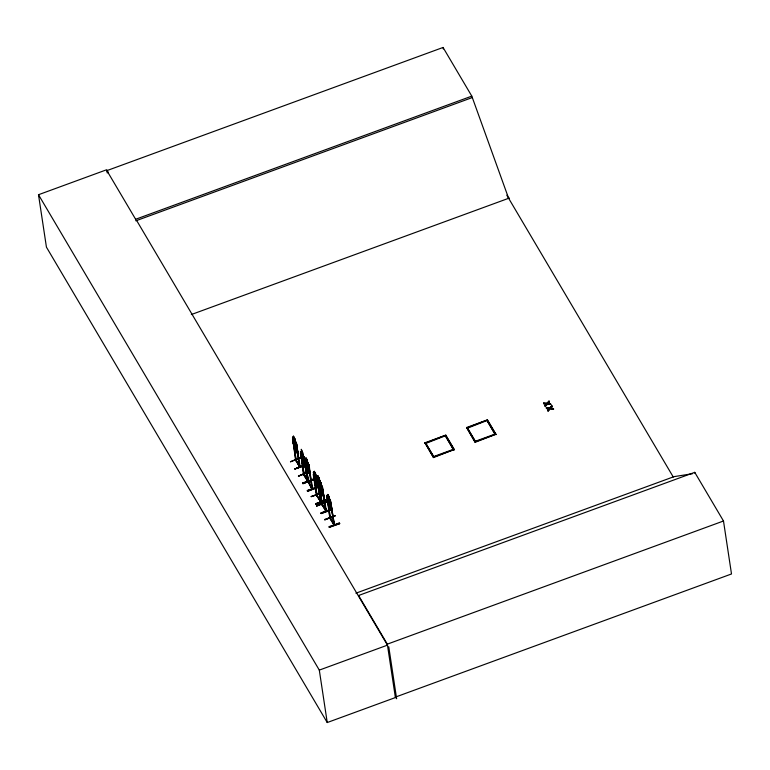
<?xml version="1.0" encoding="UTF-8"?>
<svg xmlns="http://www.w3.org/2000/svg" width="770" height="770" viewBox="0 0 770 770"><rect width="100%" height="100%" fill="white"/><g stroke="black" fill="none" stroke-linecap="round" stroke-linejoin="round"><path stroke-width="1.16" d="M297.778 451.162L297.672 453.135L297.663 451.201M310.166 474.869L310.204 473.078L310.166 474.869L306.922 469.469L306.085 466.11L306.903 469.498L310.329 474.965L309.29 466.158L307.682 462.972L308.616 464.628M310.32 473.04L310.214 475.013L306.97 469.45L310.281 474.82M332.082 509.24L331.976 511.213L331.966 509.278M323.862 497.247L322.428 486.919L326.384 511.28L326.008 510.5M320.118 489.595L323.9 497.391L324.016 495.408M303.438 474.455L300.724 453.309L304.323 475.003C303.245 475.061 303.236 472.116 303.852 474.368M307.913 481.125L308.395 481.914M311.783 487.554C312.408 487.42 311.686 488.844 312.245 487.468M316.547 495.081L317.221 495.822L313.611 474.137L316.855 495.957L316.326 495.274L321.023 502.069C317.279 495.158 315.864 494.484 316.72 494.35M321.889 504.186C323.554 503.984 320.58 502.964 321.725 504.263M322.101 504.976L322.428 504.052M325.835 509.798C325.691 509.586 325.527 511.29 326.249 510.404M295.526 460.181C294.554 458.14 297.547 459.969 295.574 460.162L292.773 438.958L296.373 460.653L295.545 459.988M330.619 517.854C328.521 516.391 332.053 519.519 329.849 518.066M333.891 523.764L334.45 525.101L330.85 503.416L334.084 525.236L330.349 501.183C329.926 499.374 326.817 490.192 328.107 496.987L327.183 495.418M333.968 524.476L330.234 518.316L334.373 524.303L333.66 524.514M290.463 461.692L300.704 457.592M324.776 519.769L335.191 515.958M302.966 483.618L313.361 479.729L302.966 483.589M308.808 472.212L298.404 476.053L308.77 471.894M316.663 505.967L327.029 502.117M312.533 488.065L312.697 488.902L308.626 464.579L309.319 466.206L307.634 462.991L307.403 460.354L305.902 458.044L306.575 465.263L308.914 470.691L308.587 464.984L306.373 458.987L307.317 461.269L306.498 459.844M331.071 505.996L330.696 506.881L328.386 501.443L327.837 494.369M308.914 470.691L309.309 469.796M322.996 492.174L322.601 493.07L321.292 490.875L319.54 482.829L320.118 483.137M303.524 474.512L304.256 474.195L303.832 473.463M304.285 474.926L303.823 475.003M307.355 480.769L304.189 459.806L304.939 460.316L304.189 459.806M312.659 488.729L312.649 488.825C309.53 487.487 308.433 478.853 308.01 482.078L304.901 460.989L305.651 461.5L304.901 460.989M308.712 481.712L308.51 482.684L308.192 481.808M308.414 482.597L305.036 459.18L308.5 464.204M311.879 488.353L308.731 467.342L309.473 467.862L308.731 467.342M295.565 460.094L299.732 467.082L299.655 465.484M296.219 459.815L295.892 459.103M299.232 465.773L300.146 467.024L296.623 444.329M299.328 466.476L296.181 445.464L296.922 445.984L296.181 445.464M329.772 517.469L330.522 517.892M329.887 518.239L333.988 525.159M330.109 518.018L334.411 524.938M543.524 403.057L546.613 404.173L543.909 404.038L543.524 403.057L546.941 403.249L549.02 401.045L549.434 402.056L547.778 403.788L549.366 401.622M547.701 402.951L549.02 401.045M545.333 406.445L547.326 403.827L550.858 404.462L547.393 404.269L545.333 406.445L544.929 405.434L546.556 403.73M546.276 407.715L549.366 408.822L546.662 408.697L546.276 407.715L549.684 407.908L551.772 405.694L552.177 406.704L550.521 408.437L552.119 406.271M546.334 408.148L549.751 408.341L551.772 405.694M548.076 411.093L550.069 408.485L553.601 409.12L550.136 408.918L548.076 411.093L547.672 410.083L549.299 408.389M544.987 405.867L546.613 404.173M547.74 410.525L549.366 408.822M296.373 460.653L296.007 459.873M303.919 475.061L301.108 453.954M305.979 458.015L307.403 460.354L305.979 458.015L306.316 460.807L305.449 459.074M306.903 469.498L310.329 474.965L307.086 469.411M308.799 471.904L298.471 476.207M314.208 471.336L317.673 479.479L313.688 472.395L314.661 474.079C312.947 468.073 316.518 474.358 316.123 476.216M313.804 472.356L313.323 472.482L313.833 472.472M307.23 480.153C297.846 466.659 310.753 481.25 307.346 480.865M302.735 482.963L303.014 483.753L302.716 482.915L313.13 479.142M314.487 479.364C314.218 483.252 323.641 495.813 315.267 482.752M317.076 480.624L317.827 481.135L317.076 480.624L320.686 502.31L317.442 480.49M321.591 503.696L322.197 505.062L318.78 481.539L319.877 488.536M322.428 486.967L319.03 481.5L320.002 483.185C318.703 476.38 321.841 485.552 322.274 487.362L326.028 511.415L322.784 489.595L325.98 511.338L321.706 504.456L318.953 483.242L322.563 504.928M321.08 482.742L321.581 487.266M318.597 483.368L319.348 483.887M311.773 487.699L308.423 482.136L312.216 488.267M317.673 486.688L307.249 490.461L307.557 491.298L317.914 487.343L307.548 491.241M321.465 485.321L322.312 487.015M318.607 486.438L317.519 478.074L318.087 478.391C316.817 471.577 319.906 480.817 320.204 482.617M319.829 488.469L320.589 491.886L323.9 497.391M321.754 493.166L311.128 496.631L321.687 492.733M311.138 496.612L321.706 493.002M320.118 500.972L316.778 495.408L320.705 501.511L320.647 500.731L320.041 500.866L320.57 501.549M315.604 503.734L326.018 499.923L315.633 503.821L315.902 504.571L326.278 500.654L315.883 504.485L315.633 503.821M315.671 504.177L325.989 499.874M316.711 506.131L327.009 501.819L316.614 505.678M322.476 504.379L326.047 510.616L325.893 509.74M325.46 510.077L322.187 504.148M320.975 512.897L331.36 509.028L321.013 513.282L331.639 509.817L321.234 513.619M321.042 513.272L331.408 509.355L321.061 513.321M395.328 697.129L731.5 573.968L723.492 521.001L694.742 472.337L358.579 595.499L387.32 644.153L395.395 697.562L327.24 722.539L46.431 247.141L38.5 194.723L106.664 169.747L108.464 172.798M107.251 173L106.886 170.622L443.058 47.461L471.798 96.125L508.633 198.304M472.029 97.655L135.867 220.807L135.635 219.277L471.798 96.125M191.326 314.555L509.422 198.015M293.861 438.708L293.466 436.128L293.803 438.91L292.879 437.341M296.017 460.787L292.494 437.302L296.19 442.712M294.746 438.525L293.351 436.167M293.158 439.612L292.417 439.092M296.084 442.702L296.777 444.338L293.822 437.11L294.785 439.381M294.515 447.562C290.348 433.876 296.835 456.523 297.788 453.087M297.711 451.297L296.739 444.29M302.831 452.818C297.692 440.584 306.835 464.021 304.747 465.725M303.111 455.445L304.015 457.447L304.362 463.145L302.052 457.707L301.445 450.469L301.782 453.251L300.82 451.567L304.16 457.053M303.322 456.264L302.023 454.069L302.754 458.891L304.044 461.086M300.868 457.572L290.521 461.827M302.629 452.866L303.072 455.445L304.776 458.67L308.51 482.684M306.479 460.653L305.392 459.103L306.46 460.749M302.379 461.952C298.51 447.062 304.487 470.951 305.786 467.419M305.372 465.494L294.756 468.997L304.073 465.147M304.14 465.513L294.756 468.997L304.179 465.609M317.346 480.336L316.884 476.736L317.981 483.733M318.029 478.218L317.125 476.697L320.474 482.193M319.136 477.958L317.635 475.639M424.963 442.779L445.801 435.146L454.271 449.497L433.51 457.563L424.963 442.779L433.51 457.563M466.63 427.514L487.458 419.891L495.928 434.232L475.167 442.298L466.63 427.514L475.167 442.298M425.03 443.222L445.801 435.146M466.697 427.956L487.458 419.891M320.358 482.184L318.992 478.006M425.849 443.405L433.847 456.947L425.849 443.405L445.455 435.762L453.52 449.747L445.522 436.195M467.506 428.139L475.514 441.691L467.506 428.139L487.112 420.497L495.187 434.482L487.179 420.93M330.705 518.537L330.061 517.969L330.118 518.749L326.913 495.341L328.713 505.688L327.962 502.271M433.78 456.514L453.453 449.305M475.446 441.249L495.12 434.049M433.443 457.13L454.271 449.497M475.1 441.865L495.928 434.232M329.829 518.258L327.086 497.035L330.677 518.73M329.165 496.554L329.406 499.181L330.378 500.837M327.462 497.69L326.721 497.17M332.014 509.374L330.503 500.741L334.401 525.034M324.825 519.904L335.142 515.64L324.728 519.461M339.705 523.658L339.406 522.83L329.088 527.075L339.705 523.648L329.281 527.421M355.913 593.189L674.01 476.649L692.577 473.694M387.32 644.153L723.492 521.001M327.24 722.539L319.309 670.112L387.464 645.144L136.656 220.518M305.036 459.315L306.344 460.787M292.494 437.302L292.995 437.302M300.964 451.644L300.464 451.644L303.996 474.339M305.536 459.045L305.036 459.18L308.539 481.885M326.798 495.379L330.494 500.789M547.711 403.345L550.791 404.029M547.778 403.788L550.858 404.462M550.454 408.004L553.534 408.678M550.521 408.437L553.601 409.12M543.591 403.499L546.941 403.249M303.929 473.55L303.707 474.243M307.557 479.797L307.788 481.491L304.545 459.671M307.692 481.404L303.534 474.416M312.071 488.142L312.197 488.998L308.077 481.962M320.667 501.395L320.185 501.703M320.589 502.232L320.426 501.414M321.966 503.368L322.081 504.129M295.805 459.94L300.108 466.861M334.074 524.389L333.891 525.13M312.235 488.95L309.088 467.217M293.919 438.871L293.351 438.553L294.082 443.366L296.383 448.804L296.768 447.919L294.862 438.476M321.937 504.167L326.345 511.116M295.411 459.411L296.046 459.988L295.988 459.199M299.52 466.264L300.079 466.158L295.93 460.239L299.78 467.159L296.546 445.339M330.311 517.95L330.292 517.276M334.17 524.418L333.593 524.63M313.332 479.739L313.101 479.056M308.385 464.243L308.731 464.589L307.682 462.972M319.617 480.605L320.936 482.79L321.36 486.053M315.661 474.541L314.689 472.28M321.003 483.647L319.974 481.856M322.784 489.595L323.169 490.24L322.418 489.73M300.358 453.443L300.752 454.088M331.629 509.759L331.331 508.98M313.38 479.806L302.803 483.348L313.4 479.893M317.943 487.42L317.644 486.601M303.89 474.281L307.673 480.567M395.607 697.023L396.627 698.737L388.763 646.752M673.971 476.582L673.221 476.938L506.804 195.195M549.087 401.478L549.434 402.056M551.84 406.127L552.177 406.704M544.929 405.434L545.266 406.002M547.672 410.083L548.009 410.66M487.525 420.324L495.996 434.665M445.859 435.589L454.339 449.93M317.991 476.63L318.953 478.901L318.125 477.487M319.512 481.442L318.212 479.248L318.944 484.061M302.764 453.722L301.802 451.451M330.85 503.416L331.235 504.061L330.484 503.541M294.775 444.55L296.075 446.744L295.343 441.922L294.044 439.728L294.631 443.587M319.887 488.883L318.684 487.083L319.771 488.921M328.848 505.611L332.091 511.165M294.429 447.582L297.672 453.135M328.732 505.659L331.976 511.213M302.398 461.923L305.757 467.428M106.886 170.622L135.635 219.277M38.5 194.723L319.309 670.112M339.503 523.254L329.002 526.661M316.095 476.226L317.654 483.069L317.259 483.964L314.93 478.536L314.324 471.288M307.74 462.953L308.578 464.984M304.169 457.005L305.68 465.638M304.044 457.101L304.593 458.67M318.251 482.886L318.924 485.042M320.243 501.684L320.946 501.222L321.08 502.136L317.519 479.479M314.776 480.49L315.363 482.732M296.344 460.479L295.757 459.892M320.204 482.367L320.031 481.385M694.742 472.337L694.896 473.329M443.058 47.461L443.289 48.991M358.579 595.499L358.724 596.481M325.431 509.856L325.527 510.808M317.75 475.6L318.203 478.343M313.496 472.549L314.535 479.431M316.826 494.369L316.884 495.158L313.438 472.433M313.255 474.272L316.364 495.351M306.171 468.468L308.154 481.356M300.627 451.721L301.676 458.602M300.05 466.071L300.165 466.841M292.61 437.264L293.697 444.261M296.652 448.862L295.064 444.386L294.679 445.58L294.246 444.858L294.708 443.366L293.38 438.9L294.92 443.27L295.285 442.153L295.699 442.846L295.276 444.319L296.652 448.862M330.956 506.939L329.377 502.463L328.983 503.657L328.549 502.935L329.011 501.443L327.683 497.064L329.223 501.347L329.589 500.231L330.012 500.924L329.579 502.396L330.956 506.939M309.194 470.74L307.586 466.274L307.182 467.467L306.749 466.755L307.22 465.253L305.873 460.797L307.432 465.157L307.817 464.041L308.241 464.724L307.798 466.206L309.194 470.74M317.538 484.012L315.931 479.546L315.556 480.721L315.094 480.028L315.565 478.526L314.227 474.07L315.787 478.43L316.162 477.313L316.586 477.997L316.152 479.479L317.538 484.012M322.88 493.118L321.283 488.652L320.878 489.855L320.436 489.133L320.907 487.631L319.569 483.175L321.128 487.535L321.504 486.419L321.927 487.102L321.494 488.584L322.88 493.118M317.721 486.977L307.317 490.894L317.731 487.035M316.22 477.082L314.901 474.897L315.633 479.71L316.951 481.895L316.22 477.082M321.562 486.188L320.243 484.003L320.975 488.815L322.293 491L321.562 486.188M307.875 463.81L306.556 461.615L307.288 466.437L308.606 468.622L307.894 463.8M328.963 496.602L328.126 495.187L329.098 497.459L328.963 496.602M329.647 500L328.357 497.805L329.079 502.627L330.378 504.822L329.647 500"/></g></svg>
